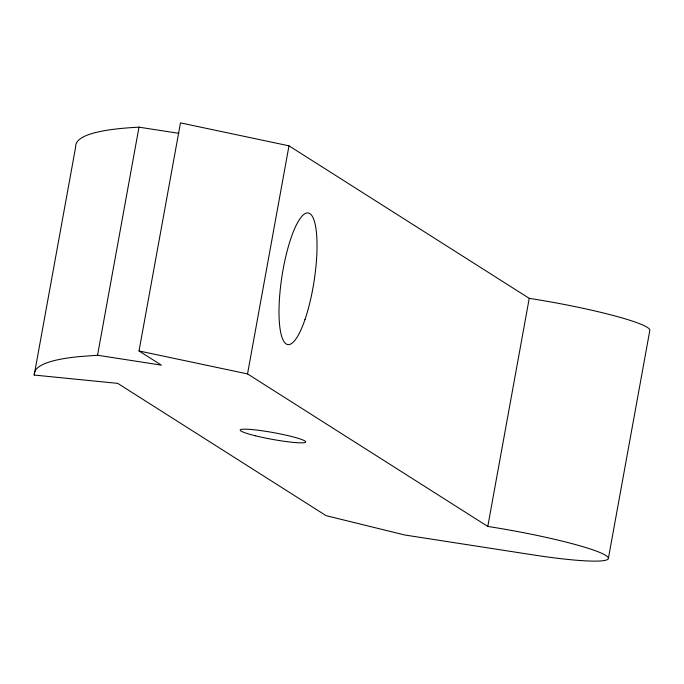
<?xml version="1.0" encoding="UTF-8"?>
<svg xmlns="http://www.w3.org/2000/svg" width="684" height="684" viewBox="0 0 684 684"><rect width="100%" height="100%" fill="white"/><g stroke="black" fill="none" stroke-linecap="round" stroke-linejoin="round"><path stroke-width="1.03" d="M139.023 350.96L247.531 373.917L487.786 526.441A99.881 10.269 10.3 0 1 605.836 555.442A99.881 10.269 10.3 0 1 532.443 554.784L404.817 535.008L326.114 515.668L117.733 383.373L34.2 375.054L34.491 372.429L35.696 369.967A702.588 72.222 10.3 0 1 78.113 356.706L97.538 355.244L161.356 365.136L139.023 350.96L180.473 122.881L288.981 145.829L529.236 298.352A99.881 10.269 10.3 0 1 649.8 330.526L608.35 558.606M34.2 375.054L75.65 146.975A702.588 72.222 10.3 0 1 96.923 132.217L103.592 130.832A702.588 72.222 10.3 0 1 138.989 127.164L178.738 133.32M97.538 355.244L138.989 127.164M247.531 373.917L288.981 145.829M487.786 526.441L529.236 298.352M255.688 435.853A33.294 3.42 10.3 0 0 305.731 442.009A33.294 3.42 10.3 0 0 257.543 430.168A33.294 3.42 10.3 0 0 255.688 435.853M304.987 319.539A66.587 16.245 -81.2 0 0 309.861 213.605A66.587 16.245 -81.2 0 0 279.209 303.166A66.587 16.245 -81.2 0 0 304.987 319.539"/></g></svg>
